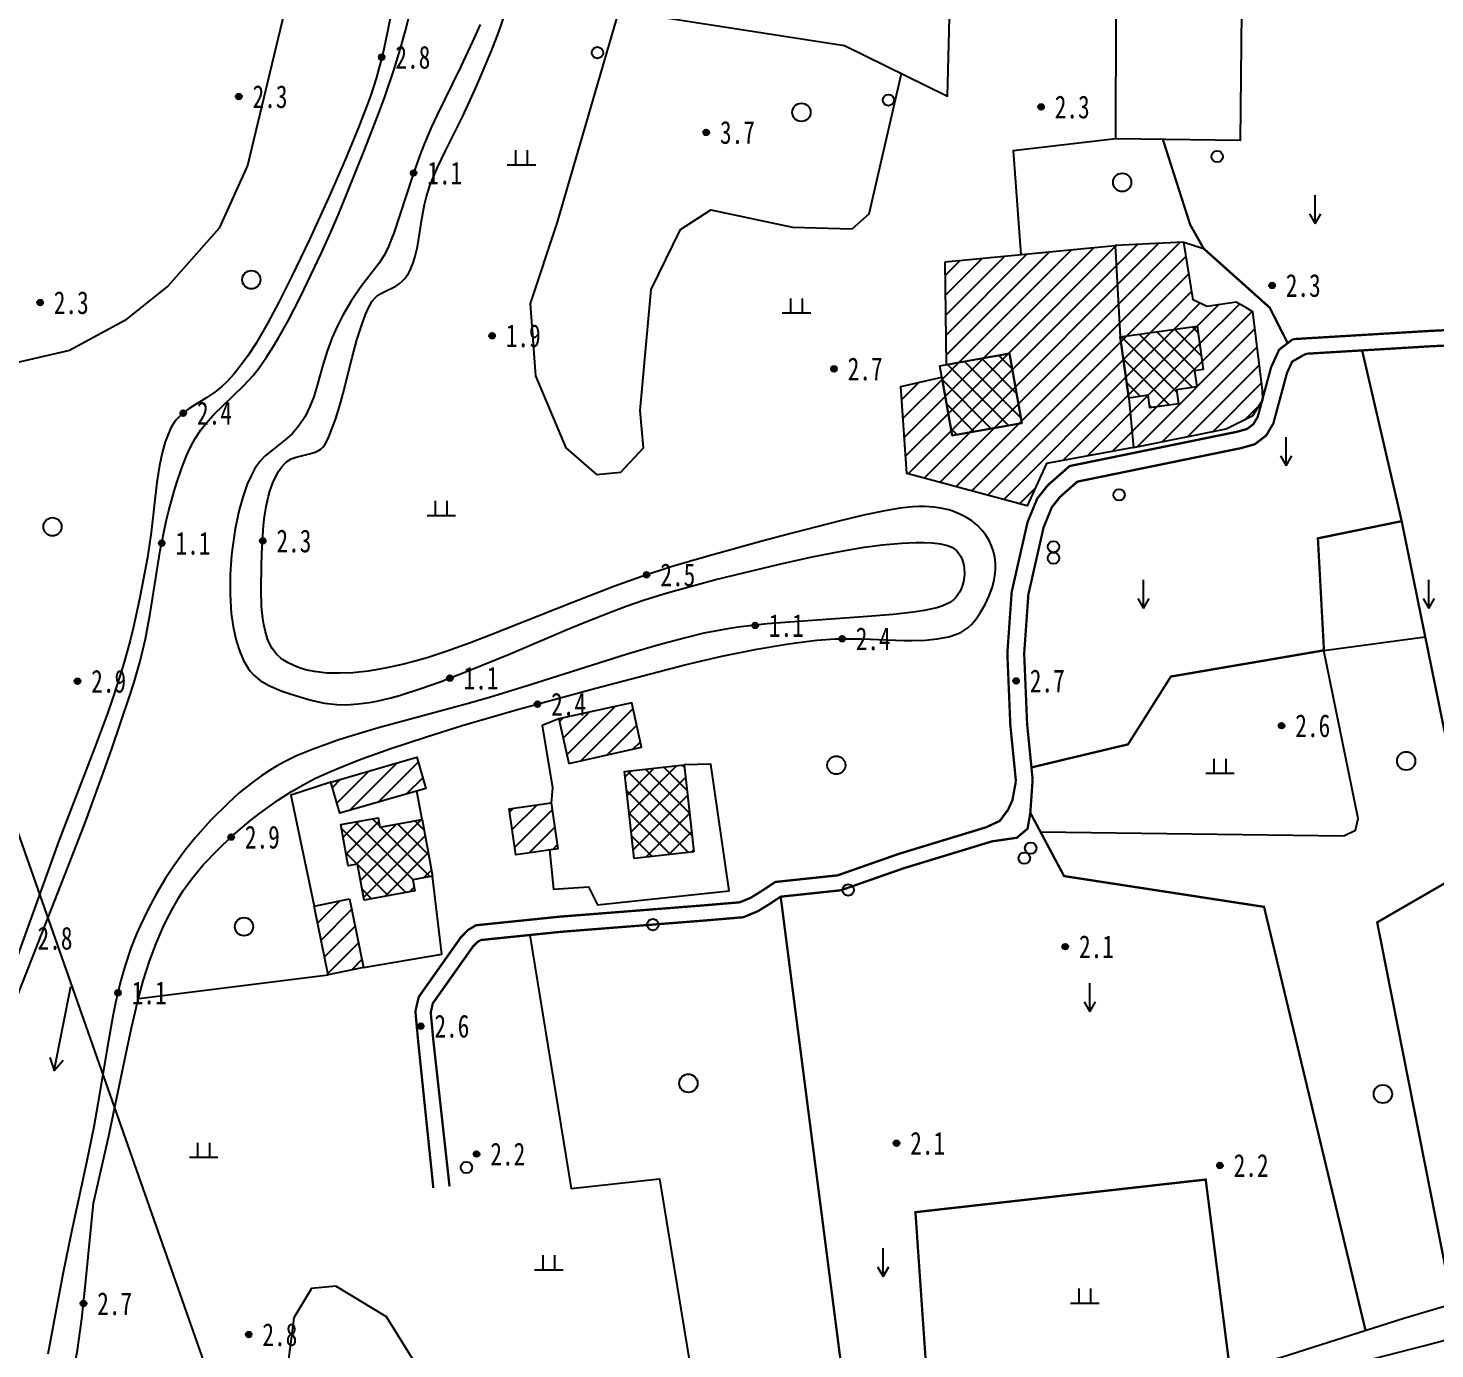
# Model space of a CAD drawing. Header units: metres. Extents: x 494039 to 619385, y 3351420 to 3402703.
# Drawn here: x 584954.8 to 585201.3, y 3394856.7 to 3395088 of the extents above; entities that cross this region are included whole.
import ezdxf
from ezdxf.enums import TextEntityAlignment as Align

# ---------------------------------------------------------------- set-up
doc = ezdxf.new("R2010")
doc.units = ezdxf.units.M
for name, pattern in [('2450', [0]), ('4410a', [0]), ('8521', [0]), ('9610', [0])]:
    doc.linetypes.add(name, pattern=pattern)
for name, color, linetype in [('210100', 130, 'Continuous'), ('261301', 141, 'Continuous'), ('310300', 8, 'Continuous'), ('310500', 8, 'Continuous'), ('380202', 8, '2450'), ('440100', 8, 'Continuous'), ('510301', 8, 'Continuous'), ('541000', 8, 'Continuous'), ('720100', 8, 'Continuous'), ('760201', 8, '8521'), ('810100', 8, '9610'), ('810200', 8, 'Continuous'), ('810301', 8, 'Continuous'), ('810302', 8, 'Continuous'), ('810501', 8, 'Continuous')]:
    doc.layers.add(name, color=color, linetype=linetype)
pattern_1 = [(45, (0, 0), (-1.767766953, 1.767766953), []), (135, (0, 0), (-1.767766953, -1.767766953), [])]
pattern_2 = [(45, (0, 0), (-1.767766953, 1.767766953), [])]

# ---------------------------------------------------------------- blocks, each defined once
blk = doc.blocks.new('gc170')
at = {"linetype": 'Continuous'}
blk.add_circle((0, 0), 0.5, dxfattribs=at)
blk = doc.blocks.new('gu')
at = {"flags": 128}
for points in [[(3.75, 0), (-3.75, 0)], [(2.71, -0.6), (3.75, 0), (3.75, 0), (2.71, 0.6)]]:
    blk.add_lwpolyline(points, dxfattribs=at)
blk = doc.blocks.new('p_point')
for radius in [0.25, 0.2, 0.15, 0.1, 0.05]:
    blk.add_circle((0, 0), radius)
blk.add_point((0, 0))
blk = doc.blocks.new('gc120')
for p, q in [((0, 0), (0, 2.5)), ((-0.5, 0.87), (0, 0)), ((0, 0), (0.5, 0.87))]:
    blk.add_line(p, q)
blk = doc.blocks.new('vm')
at = {"linetype": 'Continuous'}
for p, q in [((-0.5, 0), (-0.5, 1.3)), ((0.5, 1.3), (0.5, 0)), ((1.25, 0), (-1.25, 0))]:
    blk.add_line(p, q, dxfattribs=at)
blk = doc.blocks.new('v1')
blk.add_circle((0, 0), 0.8)
blk = doc.blocks.new('1-3&1-4')
at = {"layer": '310300', "linetype": 'Continuous'}
h = blk.add_hatch(dxfattribs=at)
h.set_pattern_fill('ANSI31', color=8, scale=20, style=0)
h.set_pattern_definition(pattern_2)
h.paths.add_polyline_path([(585115.5009, 3395047.0914), (585145.2732, 3395049.9462), (585146.1603, 3395033.9181), (585147.6744, 3395023.2214), (585148.4952, 3395014.5586), (585133.2291, 3395011.7479), (585129.8901, 3395004.366), (585108.7815, 3395009.984), (585107.7059, 3395025.2409), (585114.8889, 3395026.8795), (585116.7054, 3395016.6366), (585128.9414, 3395018.8064), (585126.7753, 3395031.0213), (585115.7218, 3395029.0612)])
h = blk.add_hatch(dxfattribs=at)
h.set_pattern_fill('ANSI31', color=8, scale=20, style=0)
h.set_pattern_definition(pattern_2)
h.paths.add_polyline_path([(585145.2732, 3395049.9462), (585146.1603, 3395033.9181), (585159.6365, 3395035.8257), (585160.713, 3395028.2209), (585159.1793, 3395028.0038), (585159.5808, 3395025.1679), (585156.0274, 3395024.6649), (585156.3738, 3395022.2175), (585151.3797, 3395021.5105), (585151.0695, 3395023.702), (585147.6744, 3395023.2214), (585148.4952, 3395014.5586), (585164.7521, 3395017.8072), (585169.3778, 3395020.188), (585171.1509, 3395022.9405), (585171.0965, 3395024.581), (585169.4044, 3395038.3023), (585168.3204, 3395038.9436), (585166.4777, 3395040.0337), (585163.7387, 3395039.6072), (585161.3445, 3395039.269), (585158.9402, 3395040.399), (585157.3375, 3395050.558)])
h = blk.add_hatch(dxfattribs=at)
h.set_pattern_fill('ANSI31', color=8, scale=20, style=0)
h.set_pattern_definition(pattern_2)
h.paths.add_polyline_path([(585049.536, 3394959.2388), (585062.3163, 3394962.0552), (585060.6007, 3394969.8402), (585047.8204, 3394967.0238)])
h = blk.add_hatch(dxfattribs=at)
h.set_pattern_fill('ANSI31', color=8, scale=20, style=0)
h.set_pattern_definition(pattern_2)
h.paths.add_polyline_path([(585007.8649, 3394955.9683), (585022.9432, 3394960.2929), (585024.5153, 3394954.8116), (585009.437, 3394950.487)])
h = blk.add_hatch(dxfattribs=at)
h.set_pattern_fill('ANSI31', color=8, scale=20, style=0)
h.set_pattern_definition(pattern_2)
h.paths.add_polyline_path([(585046.4855, 3394952.3452), (585047.6409, 3394944.278), (585040.2826, 3394943.2241), (585039.1272, 3394951.2913)])
h = blk.add_hatch(dxfattribs=at)
h.set_pattern_fill('ANSI31', color=8, scale=20, style=0)
h.set_pattern_definition(pattern_2)
h.paths.add_polyline_path([(585011.1222, 3394935.4825), (585013.6044, 3394923.5005), (585007.411, 3394922.2175), (585004.9288, 3394934.1994)])
at = {"layer": '310500', "linetype": 'Continuous'}
h = blk.add_hatch(dxfattribs=at)
h.set_pattern_fill('ANSI37', color=8, scale=20, style=0)
h.set_pattern_definition(pattern_1)
h.paths.add_polyline_path([(585159.6365, 3395035.8257), (585160.713, 3395028.2209), (585159.1793, 3395028.0038), (585159.5808, 3395025.1679), (585156.0274, 3395024.6649), (585156.3738, 3395022.2175), (585151.3797, 3395021.5105), (585151.0695, 3395023.702), (585147.6744, 3395023.2214), (585146.1603, 3395033.9181)])
h = blk.add_hatch(dxfattribs=at)
h.set_pattern_fill('ANSI37', color=8, scale=20, style=0)
h.set_pattern_definition(pattern_1)
h.paths.add_polyline_path([(585126.7753, 3395031.0213), (585128.9414, 3395018.8064), (585116.7054, 3395016.6366), (585114.5392, 3395028.8515)])
h = blk.add_hatch(dxfattribs=at)
h.set_pattern_fill('ANSI37', color=8, scale=20, style=0)
h.set_pattern_definition(pattern_1)
h.paths.add_polyline_path([(585071.4627, 3394943.7181), (585061.0018, 3394942.5455), (585059.2919, 3394957.8001), (585069.7528, 3394958.9727)])
h = blk.add_hatch(dxfattribs=at)
h.set_pattern_fill('ANSI37', color=8, scale=20, style=0)
h.set_pattern_definition(pattern_1)
h.paths.add_polyline_path([(585025.6775, 3394939.4505), (585022.2329, 3394938.8286), (585022.5834, 3394936.8872), (585013.6841, 3394935.2804), (585012.5437, 3394941.5967), (585010.9245, 3394941.3044), (585009.6205, 3394948.5268), (585016.176, 3394949.7104), (585016.4728, 3394948.0665), (585023.8805, 3394949.4039)])
at = {"layer": '210100', "color": 141, "linetype": 'Continuous', "flags": 128}
blk.add_lwpolyline([(584952.7127, 3394917.9408), (584961.7453, 3394940.8581), (584964.8682, 3394948.9662), (584967.7637, 3394956.8779), (584969.5003, 3394961.7661), (584972.623, 3394970.9666), (584973.3972, 3394973.4332), (584974.4647, 3394977.1534), (584975.3768, 3394981.0333), (584976.1958, 3394985.4816), (584977.9829, 3394996.4957), (584978.5291, 3394999.3617), (584979.0276, 3395001.6421), (584979.4862, 3395003.5384), (584980.4085, 3395006.9262), (584980.8622, 3395008.4142), (584981.7356, 3395010.9766), (584982.5865, 3395013.1132), (584983.3914, 3395014.8337), (584984.116, 3395016.1582), (584985.0849, 3395017.6389), (584986.0732, 3395018.8892), (584987.3338, 3395020.2773), (584992.5848, 3395025.3921), (584994.2355, 3395027.1755), (584995.3056, 3395028.5071), (584996.6225, 3395030.3618), (584997.8462, 3395032.2836), (584998.7186, 3395033.7575), (585000.3805, 3395036.7642), (585002.4824, 3395040.8518), (585006.2141, 3395048.6403), (585007.8696, 3395052.3095), (585009.3037, 3395055.6401), (585010.6955, 3395058.9827), (585013.8443, 3395066.8107), (585016.2286, 3395072.9901), (585017.2703, 3395075.8132), (585018.9785, 3395080.8144), (585020.1943, 3395084.8845), (585020.9499, 3395087.6163), (585022.724, 3395094.4807)], dxfattribs=at)
at = {"layer": '210100', "color": 141, "linetype": 'Continuous', "elevation": 1.2211, "flags": 128}
for points in [[(585034.0283, 3395088.6847), (585032.6978, 3395085.6589), (585030.5586, 3395081.1702), (585026.4297, 3395072.721), (585025.505, 3395070.7162), (585024.1989, 3395067.6803), (585023.3806, 3395065.5753), (585022.152, 3395062.0827), (585018.888, 3395052.082), (585018.5234, 3395051.09), (585017.8415, 3395049.4766), (585017.138, 3395048.1312), (585016.3187, 3395046.8626), (585013.2933, 3395042.925), (585011.5068, 3395040.3343), (585009.9127, 3395037.625), (585008.9608, 3395035.7607), (585008.1058, 3395033.8524), (585007.2019, 3395031.4333), (585006.4734, 3395028.9951), (585005.5596, 3395025.6456), (585004.8748, 3395023.4457), (585004.2141, 3395021.7317), (585003.3673, 3395020.0199), (585002.2739, 3395018.3431), (585001.0945, 3395016.9693), (584999.8907, 3395015.8848), (584997.51, 3395014.0426), (584996.3256, 3395013.0321), (584995.5482, 3395012.2243), (584994.8437, 3395011.2971), (584994.5005, 3395010.7568), (584993.8881, 3395009.6184), (584993.236, 3395008.1189), (584992.4492, 3395005.8709), (584991.8278, 3395003.6594), (584991.1072, 3395000.2897), (584990.6735, 3394997.4493), (584990.4801, 3394995.7363), (584990.2413, 3394992.3014), (584990.2131, 3394988.8691), (584990.3291, 3394986.5909), (584990.4337, 3394985.4569), (584990.7507, 3394983.2032), (584990.9702, 3394982.0851), (584991.2361, 3394980.9742), (584991.7328, 3394979.3238), (584992.0272, 3394978.5175), (584992.5866, 3394977.2437), (584993.4374, 3394975.7925), (584993.7458, 3394975.377), (584994.3867, 3394974.6597), (584995.4834, 3394973.7592), (584996.9831, 3394972.8864), (584999.1784, 3394971.9665), (585000.9021, 3394971.3744), (585003.7569, 3394970.4892), (585004.8626, 3394970.1952), (585006.7598, 3394969.789), (585008.9138, 3394969.5277), (585010.6502, 3394969.4985), (585012.6465, 3394969.6344), (585014.6484, 3394969.9163), (585015.8993, 3394970.1531), (585018.3926, 3394970.7374), (585019.8784, 3394971.1443), (585023.6562, 3394972.3284), (585027.0024, 3394973.5134), (585031.9465, 3394975.4229), (585039.2705, 3394978.4457), (585048.9852, 3394982.5442), (585052.2322, 3394983.8837), (585057.1314, 3394985.8228), (585059.6015, 3394986.743), (585062.6739, 3394987.8095), (585066.781, 3394989.0896), (585069.1479, 3394989.7713), (585075.1024, 3394991.367), (585078.6885, 3394992.27), (585086.4551, 3394994.1189), (585092.1942, 3394995.3924), (585097.318, 3394996.4273), (585101.2876, 3394997.1074), (585104.5177, 3394997.5409), (585107.8304, 3394997.8337), (585110.3934, 3394997.9285), (585111.7076, 3394997.9254), (585113.2405, 3394997.8681), (585114.6641, 3394997.7097), (585115.6674, 3394997.4796), (585116.0857, 3394997.3373), (585116.7646, 3394997.0174), (585117.5153, 3394996.4511), (585118.0278, 3394995.8122), (585118.2162, 3394995.4882), (585118.5216, 3394994.7812), (585118.7527, 3394993.9156), (585118.8301, 3394993.4136), (585118.876, 3394992.3903), (585118.8445, 3394991.8797), (585118.7687, 3394991.331), (585118.5499, 3394990.4475), (585118.2211, 3394989.6179), (585118.0171, 3394989.229), (585117.5334, 3394988.5145), (585117.2547, 3394988.1937), (585116.9324, 3394987.883), (585116.3158, 3394987.4207), (585115.1157, 3394986.8168), (585114.016, 3394986.4564), (585111.8089, 3394985.9976), (585109.9625, 3394985.7179), (585106.3659, 3394985.3029), (585101.1537, 3394984.8886), (585087.3812, 3394983.9271), (585084.3104, 3394983.6521), (585079.723, 3394983.1325), (585077.6965, 3394982.8425), (585074.8639, 3394982.3486), (585073.2353, 3394982.0123), (585069.999, 3394981.2506), (585065.1813, 3394979.9491), (585059.5939, 3394978.2833), (585042.8756, 3394972.9812), (585035.6566, 3394970.7848), (585031.7768, 3394969.6851), (585016.1913, 3394965.4317), (585011.5662, 3394964.0644), (585009.2777, 3394963.3361), (585004.7755, 3394961.7399), (585001.8542, 3394960.5264), (584999.7229, 3394959.5049), (584998.3383, 3394958.7563), (584997.2756, 3394958.1235), (584995.7717, 3394957.1322), (584993.9496, 3394955.7898), (584991.8368, 3394954.0552), (584989.7956, 3394952.2115), (584986.8604, 3394949.2819), (584984.0866, 3394946.1863), (584982.3437, 3394944.0355), (584980.3419, 3394941.2817), (584978.8553, 3394938.9907), (584977.2729, 3394936.3053), (584975.8066, 3394933.5606), (584974.4585, 3394930.764), (584973.8326, 3394929.3471), (584972.8258, 3394926.8369), (584971.7653, 3394923.6807), (584970.9765, 3394920.807), (584970.1721, 3394917.3152), (584969.6972, 3394914.9685), (584968.7404, 3394909.654), (584967.0658, 3394899.5694), (584966.3526, 3394895.5979), (584965.0759, 3394889.2932), (584962.4376, 3394877.1691), (584960.9771, 3394870.0773), (584959.2052, 3394860.7713), (584958.3029, 3394855.744)], [(585190.1651, 3394854.8635), (585199.5331, 3394857.2635), (585216.1472, 3394861.7095)]]:
    blk.add_lwpolyline(points, dxfattribs=at)
at = {"layer": '310300', "color": 8, "linetype": 'Continuous', "flags": 128}
for points, elevation in [([(585115.5009, 3395047.0914), (585145.2732, 3395049.9462), (585146.1603, 3395033.9181), (585147.6744, 3395023.2214), (585148.4952, 3395014.5586), (585133.2291, 3395011.7479), (585129.8901, 3395004.366), (585108.7815, 3395009.984), (585107.7059, 3395025.2409), (585114.8889, 3395026.8795), (585116.7054, 3395016.6366), (585128.9414, 3395018.8064), (585126.7753, 3395031.0213), (585115.7218, 3395029.0612)], 5.6484), ([(585145.2732, 3395049.9462), (585146.1603, 3395033.9181), (585159.6365, 3395035.8257), (585160.713, 3395028.2209), (585159.1793, 3395028.0038), (585159.5808, 3395025.1679), (585156.0274, 3395024.6649), (585156.3738, 3395022.2175), (585151.3797, 3395021.5105), (585151.0695, 3395023.702), (585147.6744, 3395023.2214), (585148.4952, 3395014.5586), (585164.7521, 3395017.8072), (585169.3778, 3395020.188), (585171.1509, 3395022.9405), (585171.0965, 3395024.581), (585169.4044, 3395038.3023), (585168.3204, 3395038.9436), (585166.4777, 3395040.0337), (585163.7387, 3395039.6072), (585161.3445, 3395039.269), (585158.9402, 3395040.399), (585157.3375, 3395050.558)], 5.6484), ([(585049.536, 3394959.2388), (585062.3163, 3394962.0552), (585060.6007, 3394969.8402), (585047.8204, 3394967.0238)], 5.7736), ([(585007.8649, 3394955.9683), (585022.9432, 3394960.2929), (585024.5153, 3394954.8116), (585009.437, 3394950.487)], 5.7249), ([(585046.4855, 3394952.3452), (585047.6409, 3394944.278), (585040.2826, 3394943.2241), (585039.1272, 3394951.2913)], 5.7736)]:
    blk.add_lwpolyline(points, close=True, dxfattribs=dict(at, elevation=elevation))
blk.add_lwpolyline([(585011.1222, 3394935.4825), (585013.6044, 3394923.5005), (585007.411, 3394922.2175), (585004.9288, 3394934.1994)], close=True, dxfattribs=at)
at = {"layer": '310500', "color": 8, "linetype": 'Continuous', "flags": 128}
for points, elevation in [([(585159.6365, 3395035.8257), (585160.713, 3395028.2209), (585159.1793, 3395028.0038), (585159.5808, 3395025.1679), (585156.0274, 3395024.6649), (585156.3738, 3395022.2175), (585151.3797, 3395021.5105), (585151.0695, 3395023.702), (585147.6744, 3395023.2214), (585146.1603, 3395033.9181)], 13.7182), ([(585025.6775, 3394939.4505), (585022.2329, 3394938.8286), (585022.5834, 3394936.8872), (585013.6841, 3394935.2804), (585012.5437, 3394941.5967), (585010.9245, 3394941.3044), (585009.6205, 3394948.5268), (585016.176, 3394949.7104), (585016.4728, 3394948.0665), (585023.8805, 3394949.4039)], 10.6621)]:
    blk.add_lwpolyline(points, close=True, dxfattribs=dict(at, elevation=elevation))
for points in [[(585126.7753, 3395031.0213), (585128.9414, 3395018.8064), (585116.7054, 3395016.6366), (585114.5392, 3395028.8515)], [(585071.4627, 3394943.7181), (585061.0018, 3394942.5455), (585059.2919, 3394957.8001), (585069.7528, 3394958.9727)]]:
    blk.add_lwpolyline(points, close=True, dxfattribs=at)
at = {"layer": '380202', "color": 8, "linetype": '2450', "flags": 128}
blk.add_lwpolyline([(585058.3064, 3395091.1306), (585097.8728, 3395084.9939), (585115.8931, 3395076.0901), (585117.5012, 3395138.0908), (585089.6812, 3395145.4536), (585089.5349, 3395132.3886), (585055.9744, 3395133.0701)], close=True, dxfattribs=at)
at = {"layer": '380202', "color": 8, "linetype": '2450', "elevation": 3.2597, "flags": 128}
blk.add_lwpolyline([(585145.5793, 3395134.0697), (585167.801, 3395130.2936), (585167.1896, 3395068.3081), (585145.4013, 3395068.6096)], close=True, dxfattribs=at)
at = {"layer": '380202', "color": 8, "linetype": '2450', "flags": 128}
for points, elevation in [([(585047.8204, 3394967.0238), (585044.9175, 3394965.8569), (585046.6912, 3394954.9377), (585046.4855, 3394952.3452)], 5.6133), ([(585007.8649, 3394955.9683), (585000.8584, 3394953.6553), (585004.9288, 3394934.1994)], 5.7249), ([(585023.8805, 3394949.4039), (585022.9321, 3394954.3575)], 5.7249), ([(585013.6044, 3394923.5005), (585027.3219, 3394925.8346), (585025.6775, 3394939.4505)], 5.8366)]:
    blk.add_lwpolyline(points, dxfattribs=dict(at, elevation=elevation))
blk.add_lwpolyline([(585046.1545, 3394944.0651), (585046.8875, 3394937.196), (585052.9876, 3394937.5945), (585054.6009, 3394934.4462), (585077.628, 3394936.9011), (585074.4686, 3394959.0683), (585069.7528, 3394958.9727)], dxfattribs=at)
at = {"layer": '440100', "color": 8, "linetype": '4410a', "const_width": 0.4, "elevation": 3.0305, "flags": 128}
blk.add_lwpolyline([(585176.4222, 3395033.5417), (585200.5465, 3395034.9905), (585237.4767, 3395036.7488), (585287.0418, 3395040.0358), (585295.7622, 3395041.369)], dxfattribs=at)
at = {"layer": '440100', "color": 8, "linetype": 'Continuous', "const_width": 0.4, "flags": 128}
for points, elevation in [([(585178.7047, 3395030.9801), (585200.6913, 3395032.3005), (585237.6299, 3395034.0592), (585287.335, 3395037.3555), (585296.1693, 3395038.7061)], 3.0305), ([(585025.8261, 3394910.695), (585028.6635, 3394885.1266)], 3.0863)]:
    blk.add_lwpolyline(points, dxfattribs=dict(at, elevation=elevation))
at = {"layer": '440100', "color": 8, "linetype": '4410a', "const_width": 0.4, "flags": 128}
for points in [[(585127.8903, 3394956.1187), (585126.9103, 3394965.9916), (585126.3901, 3394978.5062), (585127.1466, 3394989.241), (585129.9234, 3395001.4701), (585131.6212, 3395005.611), (585133.4756, 3395007.9469), (585137.3035, 3395011.3128), (585166.6363, 3395017.3198), (585168.3934, 3395017.8129), (585169.5035, 3395018.668), (585170.2511, 3395019.9326), (585172.5925, 3395028.5973), (585174.0055, 3395031.7013), (585176.4222, 3395033.5417)], [(585023.1763, 3394910.451), (585022.6841, 3394915.7958), (585023.2611, 3394918.3161), (585030.6584, 3394928.779), (585031.8991, 3394930.0542), (585033.3012, 3394930.8767), (585047.946, 3394932.3801), (585072.8402, 3394934.3345), (585079.5038, 3394934.8978), (585081.4395, 3394935.701), (585083.2612, 3394936.8227), (585085.7534, 3394938.4609), (585096.6441, 3394939.6199), (585107.4227, 3394943.3977), (585122.7405, 3394948.0616), (585125.073, 3394949.1656), (585126.5054, 3394951.0943), (585127.2711, 3394952.76), (585127.8903, 3394956.1187)], [(585023.1763, 3394910.451), (585025.8264, 3394884.8572)]]:
    blk.add_lwpolyline(points, dxfattribs=at)
at = {"layer": '440100', "color": 8, "linetype": 'Continuous', "const_width": 0.4, "flags": 128}
for points in [[(585130.8219, 3394956.4097), (585129.8502, 3394966.1985), (585129.3404, 3394978.4637), (585130.0695, 3394988.8088), (585132.742, 3395000.579), (585134.1885, 3395004.1066), (585135.619, 3395005.9087), (585138.6612, 3395008.5837), (585167.3308, 3395014.4549), (585169.739, 3395015.1308), (585171.7507, 3395016.6804), (585172.9907, 3395018.7778), (585175.3736, 3395027.5961), (585176.2907, 3395029.6106), (585178.7047, 3395030.9801)], [(585025.8261, 3394910.695), (585025.3729, 3394915.6164), (585025.7362, 3394917.2034), (585032.7122, 3394927.074), (585033.5556, 3394927.9409), (585034.1486, 3394928.2887), (585048.186, 3394929.7297), (585073.0565, 3394931.6823), (585080.1408, 3394932.2812), (585082.6546, 3394933.3242), (585084.69, 3394934.5775), (585086.6762, 3394935.8831), (585097.2328, 3394937.0065), (585108.2507, 3394940.8682), (585123.7024, 3394945.5729), (585128.0486, 3394946.205), (585129.936, 3394947.7915), (585130.4142, 3394950.5771), (585130.8219, 3394956.4097)]]:
    blk.add_lwpolyline(points, dxfattribs=at)
at = {"layer": '541000', "color": 8, "linetype": 'Continuous'}
blk.add_line((584916.5034, 3395050.9747), (585023.9648, 3394745.3049), dxfattribs=at)
at = {"layer": '760201', "color": 8, "linetype": '8521', "flags": 128}
for points in [[(584966.2826, 3394882.2204), (584968.9716, 3394894.0173), (584972.1834, 3394909.3256), (584972.9579, 3394912.8884), (584974.0709, 3394917.6178), (584975.0106, 3394921.1371), (584976.101, 3394924.6165), (584977.2571, 3394927.6851), (584978.4472, 3394930.4236), (584979.0896, 3394931.7706), (584980.1866, 3394933.8871), (584981.3783, 3394935.944), (584982.0153, 3394936.9444), (584983.4536, 3394938.9632), (584985.5271, 3394941.454), (584988.2252, 3394944.2767), (584990.3593, 3394946.2949), (584991.579, 3394947.3811), (584993.832, 3394949.2688), (584995.3452, 3394950.4508), (584998.6723, 3394952.8298), (585000.9604, 3394954.2989), (585003.1112, 3394955.5459), (585005.0943, 3394956.57), (585007.792, 3394957.8092), (585011.0932, 3394959.1666), (585013.3209, 3394960.0167), (585018.3829, 3394961.8239), (585021.2148, 3394962.7836), (585024.6251, 3394963.9036), (585030.9013, 3394965.8713), (585040.5969, 3394968.6654), (585054.318, 3394972.4033), (585061.6473, 3394974.3499), (585069.914, 3394976.4719), (585076.3814, 3394978.0038), (585082.5115, 3394979.2461), (585087.3385, 3394980.0638), (585089.3541, 3394980.3564), (585092.9862, 3394980.7859), (585096.2176, 3394981.0226), (585097.7683, 3394981.0696), (585100.8161, 3394981.0338), (585108.287, 3394980.753), (585109.6513, 3394980.7487), (585112.046, 3394980.8347), (585114.108, 3394981.0415), (585115.432, 3394981.2619), (585116.1101, 3394981.4131), (585117.3313, 3394981.7827), (585118.217, 3394982.1642), (585118.9578, 3394982.5959), (585119.4464, 3394982.9616), (585120.0976, 3394983.5687), (585120.7859, 3394984.3703), (585121.6522, 3394985.6153), (585122.4911, 3394987.072), (585123.2044, 3394988.596), (585123.7707, 3394990.167), (585124.0827, 3394991.3651), (585124.2826, 3394992.5721), (585124.3354, 3394993.1767), (585124.3348, 3394994.3839), (585124.2261, 3394995.3126), (585123.9873, 3394996.3302), (585123.6337, 3394997.3248), (585123.1759, 3394998.2844), (585122.6229, 3394999.1964), (585121.982, 3395000.0474), (585121.1633, 3395000.9137), (585120.1341, 3395001.7507), (585119.1372, 3395002.3813), (585118.0801, 3395002.9123), (585116.8376, 3395003.397), (585116.13, 3395003.6161), (585114.6932, 3395003.9481), (585113.4857, 3395004.1178), (585111.8874, 3395004.2112), (585110.82, 3395004.2039), (585109.7516, 3395004.15), (585107.6139, 3395003.9277), (585104.9446, 3395003.4911), (585101.4905, 3395002.7656), (585097.3515, 3395001.7903), (585088.9187, 3394999.6416), (585083.5859, 3394998.2204), (585073.7231, 3394995.4908), (585067.6886, 3394993.71), (585062.3718, 3394991.9832), (585057.4479, 3394990.1944), (585050.1136, 3394987.3449), (585035.4662, 3394981.547), (585032.191, 3394980.3059), (585028.0682, 3394978.8258), (585024.7323, 3394977.7346), (585022.1967, 3394976.9999), (585020.3587, 3394976.5328), (585017.3857, 3394975.8941), (585014.3861, 3394975.4012), (585011.7489, 3394975.115), (585009.4843, 3394975.0064), (585007.2198, 3394975.0602), (585004.9593, 3394975.3237), (585003.4565, 3394975.6468), (585002.0254, 3394976.0913), (585000.3843, 3394976.821), (584999.5124, 3394977.3549), (584999.1124, 3394977.6531), (584998.3675, 3394978.35), (584997.6174, 3394979.3367), (584997.0289, 3394980.4397), (584996.7869, 3394981.0283), (584996.3931, 3394982.2684), (584996.1024, 3394983.5787), (584995.9412, 3394984.5988), (584995.737, 3394986.7111), (584995.6449, 3394989.6201), (584995.7191, 3394994.012), (584995.838, 3394997.3367), (584996.0673, 3395000.8357), (584996.199, 3395002.0786), (584996.5221, 3395004.2176), (584996.9223, 3395006.0138), (584997.1763, 3395006.8982), (584997.6972, 3395008.3502), (584998.3958, 3395009.831), (584998.6975, 3395010.3587), (584999.2704, 3395011.1909), (584999.804, 3395011.7808), (585000.0998, 3395012.0402), (585000.9222, 3395012.5517), (585001.7811, 3395012.8771), (585004.1497, 3395013.4475), (585005.1435, 3395013.7565), (585005.8126, 3395014.0809), (585006.1133, 3395014.2852), (585006.4947, 3395014.6365), (585006.8846, 3395015.1707), (585007.38, 3395016.1479), (585007.9355, 3395017.4594), (585008.7368, 3395019.6578), (585009.5501, 3395022.311), (585010.0329, 3395024.0859), (585011.5947, 3395030.3122), (585012.4368, 3395033.4204), (585013.2764, 3395036.0738), (585013.9315, 3395037.8338), (585014.4384, 3395039.0184), (585015.1208, 3395040.2045), (585015.553, 3395040.7128), (585015.897, 3395041.0187), (585016.5934, 3395041.4905), (585017.0961, 3395041.7643), (585019.2374, 3395042.8201), (585019.8607, 3395043.2282), (585020.498, 3395043.788), (585020.8707, 3395044.2051), (585021.5066, 3395045.1317), (585021.7764, 3395045.6356), (585022.235, 3395046.7123), (585022.6038, 3395047.8656), (585023.0323, 3395049.7035), (585023.8648, 3395054.8944), (585024.2888, 3395057.1358), (585024.645, 3395058.5357), (585025.2351, 3395060.3716), (585026.0219, 3395062.3885), (585026.5587, 3395063.6168), (585027.937, 3395066.5032), (585030.9655, 3395072.6233), (585033.211, 3395077.4712), (585034.293, 3395079.9207), (585036.0164, 3395084.0378), (585037.2924, 3395087.3674), (585037.8813, 3395089.0473), (585038.3865, 3395090.6078), (585039.3085, 3395093.8459), (585042.0672, 3395105.1628), (585043.5278, 3395110.4934), (585045.4773, 3395116.9641), (585046.5916, 3395120.4777), (585048.5273, 3395126.3039), (585050.1748, 3395130.9231), (585051.6987, 3395134.8158), (585053.3178, 3395138.5439), (585054.3807, 3395140.8519), (585058.1803, 3395148.6261), (585062.2195, 3395156.3324), (585065.0588, 3395161.3325), (585066.0792, 3395163.0148), (585067.7812, 3395165.6515), (585069.8339, 3395168.4932), (585071.3156, 3395170.2782), (585072.3705, 3395171.4016), (585073.4919, 3395172.4581), (585074.1621, 3395173.0215), (585075.3257, 3395173.8833), (585076.5618, 3395174.647), (585077.6778, 3395175.2071), (585078.4509, 3395175.5237), (585081.8318, 3395176.5944), (585082.7081, 3395176.9844), (585083.4888, 3395177.4586), (585084.5526, 3395178.3286), (585085.3566, 3395179.174), (585086.2413, 3395180.303), (585087.1872, 3395181.7388), (585088.3078, 3395183.705), (585091.1556, 3395189.1327), (585094.3262, 3395194.9296), (585105.875, 3395215.3208), (585107.6584, 3395218.6322), (585108.8617, 3395221.0774), (585109.417, 3395222.3143), (585110.1711, 3395224.1917), (585110.8035, 3395226.1014), (585111.0625, 3395227.0709), (585111.2504, 3395227.92), (585111.5631, 3395229.9078), (585111.9994, 3395234.1475), (585112.3154, 3395236.3582), (585112.6189, 3395237.7461), (585113.095, 3395239.288), (585113.6079, 3395240.5813), (585113.9979, 3395241.4265), (585114.4234, 3395242.2561), (585115.373, 3395243.8612), (585116.7325, 3395245.7419), (585117.6368, 3395246.7863), (585118.277, 3395247.4404), (585119.1914, 3395248.2659), (585120.3751, 3395249.1922), (585121.1968, 3395249.7685), (585122.8999, 3395250.8469), (585129.1315, 3395254.3287), (585133.7872, 3395257.0346), (585136.1732, 3395258.1955), (585137.5858, 3395258.7221), (585138.3869, 3395258.9569), (585140.0271, 3395259.3154), (585141.0015, 3395259.4659), (585143.1153, 3395259.672), (585144.3905, 3395259.7338), (585147.8071, 3395259.7332), (585151.5306, 3395259.5321), (585155.7026, 3395259.1407), (585160.3223, 3395258.5659), (585165.3853, 3395257.7969), (585168.3906, 3395257.2665), (585173.3585, 3395256.2684), (585176.8964, 3395255.4962), (585185.3636, 3395253.5288), (585193.0938, 3395251.6188), (585196.5907, 3395250.7064), (585199.3755, 3395249.9453), (585203.1359, 3395248.8431), (585207.3577, 3395247.4731), (585212.1535, 3395245.779), (585216.9557, 3395243.951), (585220.6501, 3395242.4684), (585222.8554, 3395241.6561), (585224.6688, 3395241.1061), (585226.2887, 3395240.7523), (585227.713, 3395240.584), (585228.8887, 3395240.5659), (585230.3515, 3395240.679), (585231.3297, 3395240.8208), (585233.5365, 3395241.2768), (585237.9602, 3395242.4153), (585240.1688, 3395242.9091)], [(585025.6683, 3395134.0056), (585026.2685, 3395131.859), (585026.4822, 3395130.7157), (585026.5977, 3395129.6504), (585026.5923, 3395128.1492), (585026.5267, 3395127.3969), (585026.2932, 3395125.8899), (585025.8202, 3395123.8771), (585025.4607, 3395122.6181), (585024.1191, 3395118.3409), (585023.5606, 3395116.399), (585022.7163, 3395113.0258), (585022.2676, 3395111.005), (585021.2642, 3395105.9535), (585018.4658, 3395090.586), (585017.4645, 3395085.7267), (585016.9596, 3395083.5325), (585015.8011, 3395079.1913), (585014.8665, 3395076.2953), (585014.1861, 3395074.3833), (585012.727, 3395070.5916), (585010.3783, 3395064.9569), (585007.5007, 3395058.4297), (585004.1019, 3395051.0111), (585001.029, 3395044.5629), (584998.742, 3395039.9999), (584996.8178, 3395036.3943), (584994.758, 3395032.8534), (584993.3061, 3395030.602), (584992.0041, 3395028.7933), (584990.8848, 3395027.4134), (584989.6794, 3395026.1137), (584988.7074, 3395025.2049), (584987.5199, 3395024.2568), (584986.1487, 3395023.3382), (584983.7998, 3395021.8872), (584983.0433, 3395021.3848), (584982.0414, 3395020.6334), (584980.9006, 3395019.5396), (584980.4251, 3395018.9355), (584979.9214, 3395018.1167), (584979.415, 3395017.0414), (584978.8697, 3395015.5332), (584978.3312, 3395013.6292), (584977.8482, 3395011.3863), (584977.3876, 3395008.4786), (584976.3808, 3394999.6961), (584975.7272, 3394995.2938), (584975.3006, 3394992.8574), (584974.3451, 3394988.0023), (584973.2694, 3394983.1735), (584972.6839, 3394980.7717), (584971.6643, 3394976.9534), (584971.039, 3394974.8401), (584969.6886, 3394970.7186), (584968.7259, 3394967.9908), (584966.4543, 3394961.887), (584960.2325, 3394945.6601), (584951.0998, 3394920.3142)], [(585624.489, 3395066.4554), (585617.4071, 3395064.4583), (585610.3005, 3395062.5432), (585598.9346, 3395059.7529), (585594.2469, 3395058.5301), (585591.1507, 3395057.6171), (585589.6157, 3395057.1165), (585588.0917, 3395056.5786), (585586.0807, 3395055.7907), (585584.0991, 3395054.9039), (585582.6364, 3395054.1596), (585581.4077, 3395053.4628), (585579.2639, 3395052.0697), (585577.9023, 3395051.0465), (585576.0001, 3395049.3723), (585574.8515, 3395048.1614), (585573.8222, 3395046.8708), (585573.3596, 3395046.194), (585572.5549, 3395044.7727), (585572.2547, 3395044.1129), (585571.7491, 3395042.7456), (585571.2896, 3395041.0912), (585570.8454, 3395038.9136), (585570.3672, 3395035.6566), (585569.9929, 3395031.7421), (585569.774, 3395027.8232), (585569.6474, 3395022.5942), (585569.6369, 3395019.3251), (585569.6669, 3395016.0561), (585569.8292, 3395009.5211), (585569.9822, 3395005.7828), (585570.3955, 3394998.6799), (585570.6729, 3394994.8954), (585571.2593, 3394988.2761), (585571.8393, 3394983.0769), (585572.6178, 3394977.148), (585572.9847, 3394973.6135), (585573.1201, 3394971.0392), (585573.0992, 3394968.7828), (585572.9435, 3394966.8451), (585572.7174, 3394965.3513), (585572.278, 3394963.4156), (585571.538, 3394961.1576), (585570.9136, 3394959.7188), (585570.1797, 3394958.3551), (585569.2987, 3394957.0462), (585568.1897, 3394955.7382), (585567.5862, 3394955.1293), (585566.2949, 3394953.9894), (585564.183, 3394952.4436), (585562.6824, 3394951.5018), (585561.5182, 3394950.8337), (585560.3268, 3394950.1935), (585557.8808, 3394948.9818), (585554.1162, 3394947.289), (585543.7117, 3394942.9223), (585538.5064, 3394940.7795), (585531.0175, 3394937.7836), (585525.8141, 3394935.8107), (585521.2088, 3394934.1931), (585516.4628, 3394932.687), (585513.8046, 3394931.8997), (585508.4504, 3394930.4093), (585503.0479, 3394929.0235), (585497.5871, 3394927.7589), (585494.3736, 3394927.0975), (585487.0764, 3394925.745), (585483.0097, 3394924.9004), (585480.3489, 3394924.2301), (585477.7517, 3394923.425), (585475.2427, 3394922.4334), (585473.241, 3394921.4185), (585472.1054, 3394920.7215), (585467.9276, 3394917.848), (585466.0962, 3394916.7194), (585464.2152, 3394915.685), (585462.2844, 3394914.7632), (585461.2997, 3394914.3514), (585459.6959, 3394913.7715), (585457.761, 3394913.2236), (585456.58, 3394912.96), (585454.1832, 3394912.5617), (585452.9713, 3394912.4212), (585450.5297, 3394912.2467), (585448.0752, 3394912.2054), (585445.6206, 3394912.2927), (585443.1788, 3394912.5109), (585441.9667, 3394912.6717), (585439.2095, 3394913.1856), (585437.07, 3394913.7359), (585435.6602, 3394914.1579), (585432.5207, 3394915.2122), (585425.9379, 3394917.5257), (585423.4906, 3394918.2648), (585422.0787, 3394918.6275), (585419.3334, 3394919.1767), (585417.9465, 3394919.3878), (585415.1508, 3394919.7076), (585411.6261, 3394919.9543), (585409.5009, 3394920.0383), (585404.8839, 3394920.0941), (585400.4806, 3394919.9938), (585397.7324, 3394919.7918), (585396.4742, 3394919.6439), (585394.3967, 3394919.2981), (585392.5687, 3394918.8647), (585391.5167, 3394918.5593), (585390.4731, 3394918.2188), (585388.4112, 3394917.443), (585385.3846, 3394916.0747), (585382.4471, 3394914.4965), (585379.6177, 3394912.7295), (585377.5104, 3394911.2272), (585375.2808, 3394909.4336), (585372.5277, 3394907.0008), (585367.7111, 3394902.6165), (585366.4817, 3394901.56), (585364.5893, 3394900.0423), (585362.9506, 3394898.8619), (585361.0354, 3394897.6667), (585359.4173, 3394896.8073), (585357.7482, 3394896.0461), (585355.6902, 3394895.2695), (585354.6373, 3394894.937), (585352.5048, 3394894.3691), (585349.6208, 3394893.7591), (585340.8827, 3394892.2298), (585337.5822, 3394891.4759), (585335.0683, 3394890.7402), (585333.4077, 3394890.1922), (585325.5876, 3394887.3444), (585322.2797, 3394886.2124), (585319.7719, 3394885.4714), (585318.5052, 3394885.1516), (585315.9641, 3394884.6484), (585313.7311, 3394884.3628), (585311.4817, 3394884.2124), (585308.6967, 3394884.2152), (585306.0455, 3394884.4038), (585304.4585, 3394884.5844), (585300.7639, 3394885.1388), (585291.8199, 3394886.6984), (585288.6675, 3394887.12), (585286.0405, 3394887.3364), (585283.9384, 3394887.3845), (585282.887, 3394887.3564), (585280.6714, 3394887.1719), (585278.2594, 3394886.8054), (585275.6602, 3394886.2549), (585272.2756, 3394885.3456), (585270.4479, 3394884.7807), (585266.834, 3394883.5473), (585262.0736, 3394881.7595), (585249.0859, 3394876.6249), (585244.9225, 3394875.0971), (585240.7356, 3394873.7247), (585235.9148, 3394872.3355), (585230.2436, 3394870.8561), (585209.0552, 3394865.7052), (585202.5719, 3394863.9817), (585195.8717, 3394861.9827), (585177.3646, 3394856.0876), (585174.3941, 3394855.1886), (585169.9203, 3394853.9169), (585165.4124, 3394852.7886), (585160.1803, 3394851.7278), (585154.9069, 3394850.8398), (585136.748, 3394848.1252), (585131.4828, 3394847.2015), (585126.9636, 3394846.2449), (585123.0551, 3394845.2557), (585120.7224, 3394844.6092), (585115.3042, 3394842.9972), (585106.8288, 3394840.2994), (585096.0595, 3394836.792), (585089.1207, 3394834.603)]]:
    blk.add_lwpolyline(points, dxfattribs=at)
at = {"layer": '760201', "color": 8, "linetype": '8521', "elevation": 2.5761, "flags": 128}
blk.add_lwpolyline([(584961.8625, 3394820.4109), (584961.0039, 3394827.2162), (584960.6597, 3394830.9539), (584960.5588, 3394832.6506), (584960.4976, 3394835.3612), (584960.6309, 3394838.9534), (584960.8919, 3394841.6842), (584961.3998, 3394845.1888), (584963.4585, 3394856.4758), (584964.2328, 3394861.9245), (584964.9, 3394868.0092), (584966.2826, 3394882.2204)], dxfattribs=at)
at = {"layer": '810100', "color": 8, "linetype": '9610', "flags": 128}
for points, elevation in [([(585004.3324, 3395109.9946), (584993.2798, 3395063.9464), (584988.2772, 3395053.0059), (584979.3807, 3395042.9063), (584971.7535, 3395036.8114), (584962.0687, 3395031.5685), (584952.7414, 3395029.4065), (584941.0858, 3395028.2569), (584937.3515, 3395010.633)], 3.5141), ([(585058.3064, 3395091.1306), (585047.4448, 3395053.8459), (585042.7871, 3395039.7734), (585043.7368, 3395027.1386), (585049.0618, 3395014.4755), (585054.3864, 3395009.8612), (585058.6508, 3395010.2646), (585062.6192, 3395014.5018), (585062.0887, 3395021.0353), (585063.9975, 3395042.2227), (585069.1115, 3395052.733), (585074.4356, 3395056.1681), (585088.7703, 3395053.1747), (585099.198, 3395052.8589), (585102.2052, 3395055.4699), (585107.8616, 3395080.0585)], 3.5141), ([(585145.4013, 3395068.6096), (585127.4115, 3395066.5333), (585128.7522, 3395048.362)], 3.5141), ([(585157.3375, 3395050.558), (585160.7812, 3395049.4125)], 3.5141), ([(585132.1893, 3394947.2472), (585185.3272, 3394946.5445), (585187.3695, 3394947.528), (585187.8523, 3394949.5803), (585181.8564, 3394979.0321), (585199.601, 3394981.415)], 3.107), ([(585042.7182, 3394929.1684), (585049.9727, 3394884.7874), (585065.4544, 3394886.4541), (585074.6509, 3394830.2356)], 3.5141), ([(584974.2164, 3394918.0485), (585007.411, 3394922.2175)], 3.6928)]:
    blk.add_lwpolyline(points, dxfattribs=dict(at, elevation=elevation))
at = {"layer": '810100', "color": 8, "linetype": '9610', "elevation": 3.6928, "flags": 128}
blk.add_lwpolyline([(585008.7644, 3394867.6599), (585004.4912, 3394867.2229), (585001.3704, 3394862.0853), (585000.4685, 3394854.8622), (585003.2044, 3394849.583), (585009.3961, 3394844.4532), (585016.6427, 3394843.0896), (585020.5519, 3394846.4833), (585022.701, 3394851.3582), (585022.7256, 3394854.1246), (585017.5934, 3394862.286)], close=True, dxfattribs=at)
at = {"layer": '810200', "color": 8, "linetype": 'Continuous', "const_width": 0.4, "flags": 128}
for points, elevation in [([(585153.6455, 3395068.4955), (585158.4182, 3395053.5913), (585160.7812, 3395049.4125), (585172.373, 3395039.0423), (585175.4961, 3395032.8364)], 3.2597), ([(585195.4757, 3395001.6574), (585188.5481, 3395031.5712)], 3.2335), ([(585130.6119, 3394958.5248), (585147.5333, 3394962.5668), (585155.04, 3394974.4408), (585181.8564, 3394979.0321), (585180.796, 3394998.6525), (585195.4757, 3395001.6574), (585207.8337, 3394941.0188), (585191.1832, 3394931.3874), (585204.406, 3394864.4822)], 3.2335), ([(585189.1499, 3394859.8588), (585171.3631, 3394934.1025), (585136.3249, 3394939.4897), (585130.4142, 3394950.5771)], 3.2335), ([(585112.9392, 3394842.241), (585110.2878, 3394880.6229), (585161.1393, 3394886.3336), (585165.4124, 3394852.7886)], 3.2335)]:
    blk.add_lwpolyline(points, dxfattribs=dict(at, elevation=elevation))
blk.add_lwpolyline([(585086.6762, 3394935.8831), (585099.3303, 3394837.8881)], dxfattribs=at)
at = {"layer": '261301', "color": 141, "linetype": 'Continuous', "xscale": 2, "yscale": 2, "rotation": 258.9253571975703}
blk.add_blockref('gu', (584960.8573, 3394912.8085, 2.6597), dxfattribs=at)
at = {"layer": '510301', "color": 8, "linetype": 'Continuous', "xscale": 2, "yscale": 2}
for p in [(585054.5716, 3395083.7163, 3.8478), (585105.5498, 3395075.4197, 3.8478), (585163.1597, 3395065.5205, 2.5533), (585145.9599, 3395006.2732, 2.8321), (585134.467, 3394997.1807, 2.8321), (585134.4722, 3394995.1774, 2.8879), (585129.3618, 3394942.6173, 2.8321), (585130.472, 3394944.3717, 2.8321), (585098.5068, 3394937.0576, 2.8321), (585064.2882, 3394930.9881, 3.6162), (585031.6153, 3394888.4405, 4.1293)]:
    blk.add_blockref('gc170', p, dxfattribs=at)
at = {"layer": '720100', "color": 8, "linetype": 'Continuous', "xscale": 2, "yscale": 2, "zscale": 2}
for p in [(585016.7767, 3395082.924, 2.8081), (584991.7524, 3395076.0234, 2.2724), (585132.2923, 3395074.2171, 2.2889), (585073.6394, 3395069.758, 3.747), (585022.3666, 3395062.6472, 1.1), (585172.7699, 3395042.9527, 2.301), (584956.93, 3395039.943, 2.3049), (585036.114, 3395034.1404, 1.9381), (585096.0214, 3395028.3364, 2.6605), (584982.0168, 3395020.58, 2.3768), (584978.2544, 3394997.8055, 1.1), (584995.9339, 3394998.1981, 2.2818), (585063.1973, 3394992.2661, 2.4782), (585082.2112, 3394983.3951, 1.1), (585097.4298, 3394981.0637, 2.3768), (584963.4845, 3394973.6245, 2.8702), (585028.7172, 3394974.1754, 1.1), (585127.9246, 3394973.6806, 2.677), (585044.0641, 3394969.6075, 2.3768), (585174.4353, 3394965.8347, 2.5704), (584990.4086, 3394946.3182, 2.8974), (585136.5419, 3394927.1283, 2.0897), (584970.5806, 3394919.0456, 1.1), (585023.6149, 3394913.2122, 2.6477), (585106.9721, 3394892.6974, 2.0902), (585033.4091, 3394890.8049, 2.1747), (585163.6364, 3394888.8074, 2.2408), (584964.5371, 3394864.6035, 2.7043), (584993.4771, 3394859.174, 2.7615)]:
    blk.add_blockref('p_point', p, dxfattribs=at)
at = {"layer": '810301', "color": 8, "linetype": 'Continuous', "xscale": 2, "yscale": 2}
for p in [(585180.2974, 3395053.7433), (585175.2271, 3395011.3563), (585150.2271, 3394986.3563), (585200.2271, 3394986.3563), (585140.8434, 3394915.7206, 3.5681), (585104.6373, 3394869.3293, 3.5681)]:
    blk.add_blockref('gc120', p, dxfattribs=at)
at = {"layer": '810302', "color": 8, "linetype": 'Continuous', "xscale": 2, "yscale": 2}
for p in [(585041.2657, 3395064.017, 4.0418), (585089.4352, 3395038.0787, 4.0418), (585027.2176, 3395002.5978, 4.0418), (585163.6428, 3394957.4346, 3.5681), (584985.5828, 3394890.1796, 3.5681), (585046.0478, 3394870.4818, 3.5681), (585139.9829, 3394864.6428, 3.5681)]:
    blk.add_blockref('vm', p, dxfattribs=at)
at = {"layer": '810501', "color": 8, "linetype": 'Continuous', "xscale": 2, "yscale": 2}
for p in [(585090.315, 3395073.2631, 3.5681), (585146.5075, 3395060.9954, 3.5681), (584993.9457, 3395043.95, 3.5681), (584959.0999, 3395000.6764, 3.5681), (585196.2641, 3394959.6606, 3.5681), (585096.4236, 3394958.9147, 3.5681), (584992.6558, 3394930.6308, 3.5681), (585070.5125, 3394903.2036, 3.5681), (585192.1812, 3394901.3296, 3.5681)]:
    blk.add_blockref('v1', p, dxfattribs=at)
at = {"layer": '720100', "color": 8, "width": 0.75}
for s, p in [('2.8', (585019.1767, 3395082.924, 2.8081)), ('2.3', (584994.1524, 3395076.0234, 2.2724)), ('2.3', (585134.6923, 3395074.2171, 2.2889)), ('3.7', (585076.0394, 3395069.758, 3.747)), ('1.1', (585024.7666, 3395062.6472, 1.1)), ('2.3', (585175.1699, 3395042.9527, 2.301)), ('2.3', (584959.33, 3395039.943, 2.3049)), ('1.9', (585038.514, 3395034.1404, 1.9381)), ('2.7', (585098.4214, 3395028.3364, 2.6605)), ('2.4', (584984.4168, 3395020.58, 2.3768)), ('2.3', (584998.3339, 3394998.1981, 2.2818)), ('1.1', (584980.6544, 3394997.8055, 1.1)), ('2.5', (585065.5973, 3394992.2661, 2.4782)), ('1.1', (585084.6112, 3394983.3951, 1.1)), ('2.4', (585099.8298, 3394981.0637, 2.3768)), ('2.9', (584965.8845, 3394973.6245, 2.8702)), ('1.1', (585031.1172, 3394974.1754, 1.1)), ('2.7', (585130.3246, 3394973.6806, 2.677)), ('2.4', (585046.4641, 3394969.6075, 2.3768)), ('2.6', (585176.8353, 3394965.8347, 2.5704)), ('2.9', (584992.8086, 3394946.3182, 2.8974)), ('2.8', (584956.4874, 3394928.6155, 2.8081)), ('2.1', (585138.9419, 3394927.1283, 2.0897)), ('1.1', (584972.9806, 3394919.0456, 1.1)), ('2.6', (585026.0149, 3394913.2122, 2.6477)), ('2.1', (585109.3721, 3394892.6974, 2.0902)), ('2.2', (585035.8091, 3394890.8049, 2.1747)), ('2.2', (585166.0364, 3394888.8074, 2.2408)), ('2.7', (584966.9371, 3394864.6035, 2.7043)), ('2.8', (584995.8771, 3394859.174, 2.7615))]:
    blk.add_text(s, height=4, dxfattribs=at).set_placement(p, align=Align.MIDDLE_LEFT)

msp = doc.modelspace()

# ---------------------------------------------------------------- block references
msp.add_blockref('1-3&1-4', (0, 0))

doc.saveas('drawing.dxf')
